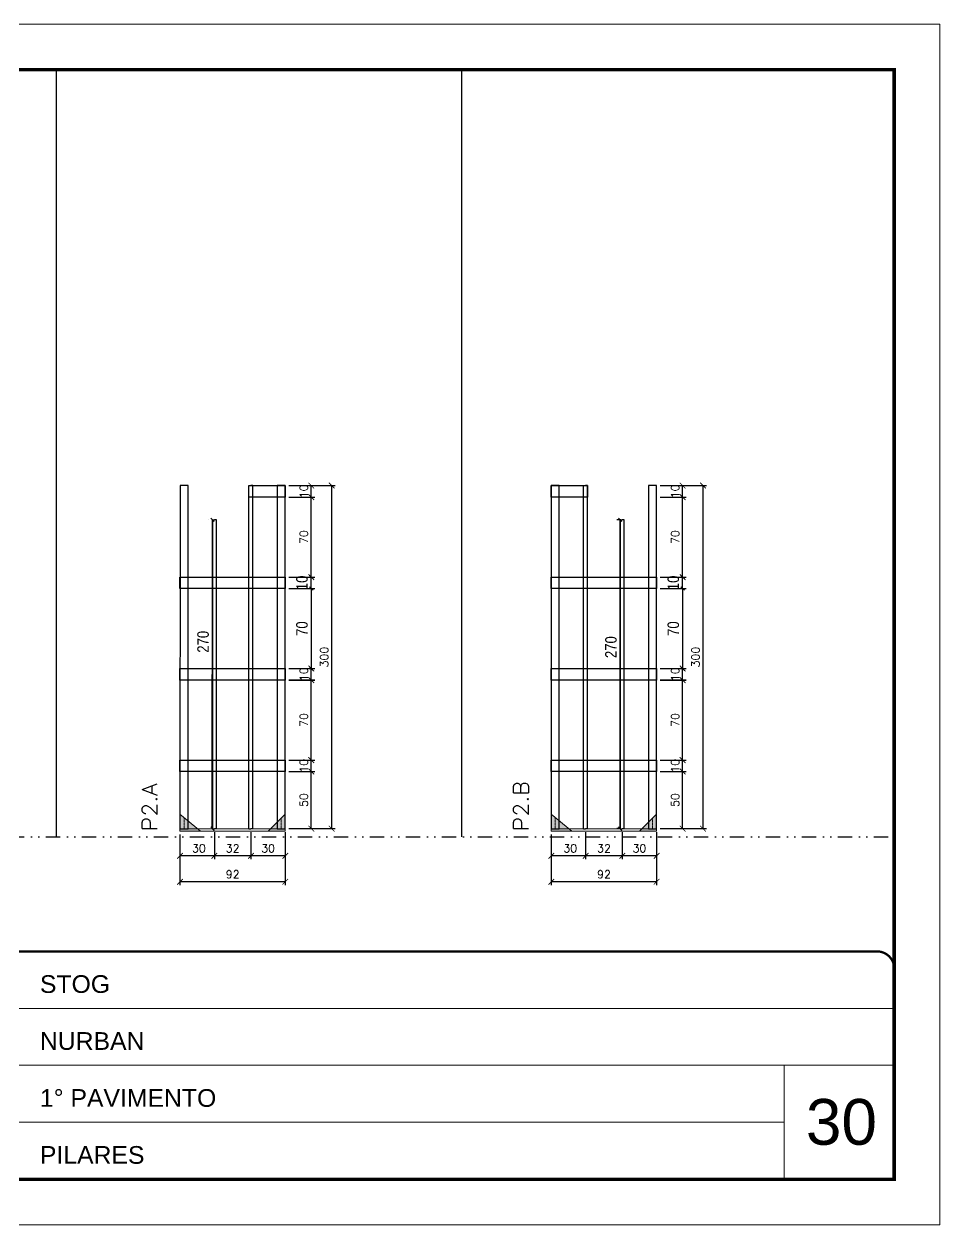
# Model space of a CAD drawing. Header units: millimetres. Extents: x 169816 to 178745, y 96537 to 113647.
# Drawn here: x 172099 to 172900, y 103429 to 104479 of the extents above; entities that cross this region are included whole.
import ezdxf

# ---------------------------------------------------------------- set-up
doc = ezdxf.new("R2010")
doc.units = ezdxf.units.MM
for name, pattern in [('CONTINUO', [0]), ('DASHED', [0.75, 0.5, -0.25]), ('DIVIDE2', [0.625, 0.25, -0.125, 0, -0.125, 0, -0.125]), ('HIDDEN', [0.375, 0.25, -0.125])]:
    doc.linetypes.add(name, pattern=pattern)
for name, color, linetype, lineweight in [('CARIMBO', 255, 'Continuous', 9), ('Folhas', 255, 'Continuous', 9), ('Madeira', 126, 'Continuous', 18), ('Sarr 2.2x7', 40, 'Continuous', 9), ('SARRAFO DE PRESSAO', 251, 'DASHED', 9), ('Texto Seção', 7, 'Continuous', 15)]:
    doc.layers.add(name, color=color, linetype=linetype, lineweight=lineweight)
for name, color, linetype in [('COTA', 241, 'Continuous'), ('Nível', 160, 'Continuous'), ('SARR_2.2x10', 60, 'Continuous'), ('SARR_3.5x7', 81, 'Continuous'), ('SARR_7x7', 40, 'Continuous'), ('Texto Nível', 251, 'Continuous')]:
    doc.layers.add(name, color=color, linetype=linetype)
doc.styles.add('ARIAL', font='arial.ttf')
doc.styles.add('COTA TECNICA', font='techl___.ttf', dxfattribs={"height": 10})
doc.styles.add('REGUA-120', font='ROMANS.shx', dxfattribs={"height": 15})
doc.styles.add('ROMANS', font='romans.shx')
doc.dimstyles.new('Cota Paínel', dxfattribs={"dimtxt": 7, "dimasz": 5, "dimexe": 3, "dimexo": 3, "dimgap": 3, "dimtad": 1, "dimdec": 1, "dimzin": 12, "dimdsep": 46, "dimtxsty": 'ROMANS', "dimblk": 'ARCHTICK', "dimcen": 0, "dimclrd": 4, "dimclre": 4, "dimclrt": 1, "dimadec": 1, "dimazin": 3, "dimtfac": 1, "dimtdec": 1, "dimtmove": 0, "dimatfit": 3, "dimldrblk": 'OBLIQUE', "dimfxl": 1, "dimtolj": 1, "dimtzin": 12, "dimarcsym": 0})
doc.dimstyles.new('PAINEL', dxfattribs={"dimtxt": 10, "dimasz": 3, "dimexe": 3, "dimexo": 3, "dimgap": 3, "dimtad": 1, "dimdec": 1, "dimzin": 12, "dimdsep": 46, "dimtxsty": 'COTA TECNICA', "dimblk1": 'OBLIQUE', "dimblk2": 'OBLIQUE', "dimsah": 1, "dimcen": 0.9, "dimclrd": 4, "dimclre": 4, "dimclrt": 240, "dimadec": 1, "dimazin": 3, "dimtfac": 1, "dimtdec": 1, "dimtmove": 0, "dimatfit": 3, "dimfxl": 1, "dimtolj": 1, "dimtzin": 12, "dimarcsym": 0})

# ---------------------------------------------------------------- blocks, each defined once
blk = doc.blocks.new('9999999999')
at = {"color": 30, "linetype": 'CONTINUO'}
for p, q in [((98564.6, 34379.6), (99584, 34379.6)), ((98564.6, 34329.8), (99488, 34329.8)), ((99584, 34329.8), (99488, 34329.8)), ((99488, 34329.8), (99488, 34230.2)), ((98564.6, 34280), (99488, 34280))]:
    blk.add_line(p, q, dxfattribs=at)
at = {"color": 30, "linetype": 'CONTINUO', "const_width": 2}
blk.add_lwpolyline([(99584, 34230.2), (99584, 34414.4, 0.414214), (99569, 34429.4), (98229, 34429.4, 0.414214), (98214, 34414.4), (98214, 34245.2, 0.414214), (98229, 34230.2), (99584, 34230.2)], format="xyb", dxfattribs=at)
at = {"layer": 'Folhas'}
blk.add_lwpolyline([(98139, 34190.2), (99624, 34190.2), (99624, 35240.2), (98139, 35240.2)], close=True, dxfattribs=at)
at = {"layer": 'Folhas', "color": 30, "const_width": 3}
blk.add_lwpolyline([(98214, 34230.2), (99584, 34230.2), (99584, 35200.2), (98214, 35200.2)], close=True, dxfattribs=at)
at = {"color": 7, "linetype": 'Continuous', "ltscale": 5, "style": 'ARIAL'}
for s, height, p in [('STOG', 15.48, (98837.7, 34393.1)), ('NURBAN', 15.48, (98837.7, 34343.3)), ('1° PAVIMENTO', 15.483, (98837.7, 34293.5)), ('PILARES', 15.48, (98837.7, 34243.7))]:
    blk.add_text(s, height=height, dxfattribs=at).set_placement(p)
blk = doc.blocks.new('_ArchTick')
at = {"color": 0, "linetype": 'ByBlock', "const_width": 0.15}
blk.add_lwpolyline([(-0.5, -0.5), (0.5, 0.5)], dxfattribs=at)
blk = doc.blocks.new('*D1153')
at = {"layer": 'COTA', "color": 4, "lineweight": -2, "transparency": 16777216}
for p, q in [((172235.6, 103756.8), (172235.6, 103725.6)), ((172327.6, 103756.8), (172327.6, 103725.6)), ((172327.6, 103728.6), (172235.6, 103728.6))]:
    blk.add_line(p, q, dxfattribs=at)
at = {"layer": 'Defpoints', "color": 0, "transparency": 16777216}
for p in [(172235.6, 103759.8), (172327.6, 103759.8), (172235.6, 103728.6)]:
    blk.add_point(p, dxfattribs=at)
at = {"layer": 'COTA', "color": 4, "lineweight": -2, "transparency": 16777216, "xscale": 5, "yscale": 5, "zscale": 5, "rotation": 180}
blk.add_blockref('_ArchTick', (172235.6, 103728.6), dxfattribs=at)
at = {"layer": 'COTA', "color": 4, "lineweight": -2, "transparency": 16777216, "xscale": 5, "yscale": 5, "zscale": 5}
blk.add_blockref('_ArchTick', (172327.6, 103728.6), dxfattribs=at)
at = {"layer": 'COTA', "color": 1, "transparency": 16777216, "insert": (172281.6, 103735.1), "char_height": 7, "attachment_point": 5, "style": 'ROMANS'}
blk.add_mtext('\\A1;92', dxfattribs=at)
blk = doc.blocks.new('_Oblique')
at = {"color": 0, "linetype": 'ByBlock', "lineweight": -2}
blk.add_line((-0.5, -0.5), (0.5, 0.5), dxfattribs=at)
blk = doc.blocks.new('*D1154')
at = {"layer": 'COTA', "color": 4, "lineweight": -2, "transparency": 16777216}
for p, q in [((172265.6, 103772), (172265.6, 103748.3)), ((172235.6, 103769.8), (172235.6, 103748.3)), ((172265.6, 103751.3), (172235.6, 103751.3))]:
    blk.add_line(p, q, dxfattribs=at)
at = {"layer": 'Defpoints', "color": 0, "transparency": 16777216}
for p in [(172235.6, 103772.8), (172265.6, 103775), (172235.6, 103751.3)]:
    blk.add_point(p, dxfattribs=at)
at = {"layer": 'COTA', "color": 4, "lineweight": -2, "transparency": 16777216, "xscale": 5, "yscale": 5, "zscale": 5, "rotation": 180}
blk.add_blockref('_ArchTick', (172235.6, 103751.3), dxfattribs=at)
at = {"layer": 'COTA', "color": 4, "lineweight": -2, "transparency": 16777216, "xscale": 5, "yscale": 5, "zscale": 5}
blk.add_blockref('_ArchTick', (172265.6, 103751.3), dxfattribs=at)
at = {"layer": 'COTA', "color": 1, "transparency": 16777216, "insert": (172252.1, 103757.8), "char_height": 7, "attachment_point": 5, "style": 'ROMANS'}
blk.add_mtext('\\A1;30', dxfattribs=at)
blk = doc.blocks.new('*D1155')
at = {"layer": 'COTA', "color": 4, "lineweight": -2, "transparency": 16777216}
for p, q in [((172297.6, 103772), (172297.6, 103748.3)), ((172327.6, 103772), (172327.6, 103748.3)), ((172327.6, 103751.3), (172297.6, 103751.3))]:
    blk.add_line(p, q, dxfattribs=at)
at = {"layer": 'Defpoints', "color": 0, "transparency": 16777216}
for p in [(172297.6, 103775), (172327.6, 103775), (172297.6, 103751.3)]:
    blk.add_point(p, dxfattribs=at)
at = {"layer": 'COTA', "color": 4, "lineweight": -2, "transparency": 16777216, "xscale": 5, "yscale": 5, "zscale": 5, "rotation": 180}
blk.add_blockref('_ArchTick', (172297.6, 103751.3), dxfattribs=at)
at = {"layer": 'COTA', "color": 4, "lineweight": -2, "transparency": 16777216, "xscale": 5, "yscale": 5, "zscale": 5}
blk.add_blockref('_ArchTick', (172327.6, 103751.3), dxfattribs=at)
at = {"layer": 'COTA', "color": 1, "transparency": 16777216, "insert": (172312.6, 103757.8), "char_height": 7, "attachment_point": 5, "style": 'ROMANS'}
blk.add_mtext('\\A1;30', dxfattribs=at)
blk = doc.blocks.new('*D1156')
at = {"layer": 'COTA', "color": 4, "lineweight": -2, "transparency": 16777216}
for p, q in [((172330.6, 103825), (172353.3, 103825)), ((172350.3, 103775), (172350.3, 103825)), ((172330.6, 103775), (172353.3, 103775))]:
    blk.add_line(p, q, dxfattribs=at)
at = {"layer": 'Defpoints', "color": 0, "transparency": 16777216}
for p in [(172327.6, 103825), (172350.3, 103825), (172327.6, 103775)]:
    blk.add_point(p, dxfattribs=at)
at = {"layer": 'COTA', "color": 4, "lineweight": -2, "transparency": 16777216, "xscale": 5, "yscale": 5, "zscale": 5}
for p, rotation in [((172350.3, 103825), 90), ((172350.3, 103775), 270)]:
    blk.add_blockref('_ArchTick', p, dxfattribs=dict(at, rotation=rotation))
at = {"layer": 'COTA', "color": 1, "transparency": 16777216, "insert": (172343.8, 103800), "char_height": 7, "attachment_point": 5, "rotation": 90, "style": 'ROMANS'}
blk.add_mtext('\\A1;50', dxfattribs=at)
blk = doc.blocks.new('*D1157')
at = {"layer": 'COTA', "color": 4, "lineweight": -2, "transparency": 16777216}
for p, q in [((172265.6, 103772), (172265.6, 103748.3)), ((172297.6, 103772), (172297.6, 103748.3)), ((172297.6, 103751.3), (172265.6, 103751.3))]:
    blk.add_line(p, q, dxfattribs=at)
at = {"layer": 'Defpoints', "color": 0, "transparency": 16777216}
for p in [(172265.6, 103775), (172297.6, 103775), (172265.6, 103751.3)]:
    blk.add_point(p, dxfattribs=at)
at = {"layer": 'COTA', "color": 4, "lineweight": -2, "transparency": 16777216, "xscale": 5, "yscale": 5, "zscale": 5, "rotation": 180}
blk.add_blockref('_ArchTick', (172265.6, 103751.3), dxfattribs=at)
at = {"layer": 'COTA', "color": 4, "lineweight": -2, "transparency": 16777216, "xscale": 5, "yscale": 5, "zscale": 5}
blk.add_blockref('_ArchTick', (172297.6, 103751.3), dxfattribs=at)
at = {"layer": 'COTA', "color": 1, "transparency": 16777216, "insert": (172281.6, 103757.8), "char_height": 7, "attachment_point": 5, "style": 'ROMANS'}
blk.add_mtext('\\A1;32', dxfattribs=at)
blk = doc.blocks.new('*D1158')
at = {"layer": 'COTA', "color": 4, "lineweight": -2, "transparency": 16777216}
for p, q in [((172330.6, 103835), (172353.3, 103835)), ((172350.3, 103825), (172350.3, 103835)), ((172330.6, 103825), (172353.3, 103825))]:
    blk.add_line(p, q, dxfattribs=at)
at = {"layer": 'Defpoints', "color": 0, "transparency": 16777216}
for p in [(172327.6, 103835), (172350.3, 103835), (172327.6, 103825)]:
    blk.add_point(p, dxfattribs=at)
at = {"layer": 'COTA', "color": 4, "lineweight": -2, "transparency": 16777216, "xscale": 5, "yscale": 5, "zscale": 5}
for p, rotation in [((172350.3, 103835), 90), ((172350.3, 103825), 270)]:
    blk.add_blockref('_ArchTick', p, dxfattribs=dict(at, rotation=rotation))
at = {"layer": 'COTA', "color": 1, "transparency": 16777216, "insert": (172343.8, 103830), "char_height": 7, "attachment_point": 5, "rotation": 90, "style": 'ROMANS'}
blk.add_mtext('\\A1;10', dxfattribs=at)
blk = doc.blocks.new('*D1159')
at = {"layer": 'COTA', "color": 4, "lineweight": -2, "transparency": 16777216}
for p, q in [((172330.6, 103904.9), (172353.3, 103904.9)), ((172350.3, 103835), (172350.3, 103904.9)), ((172330.6, 103835), (172353.3, 103835))]:
    blk.add_line(p, q, dxfattribs=at)
at = {"layer": 'Defpoints', "color": 0, "transparency": 16777216}
for p in [(172327.6, 103904.9), (172350.3, 103904.9), (172327.6, 103835)]:
    blk.add_point(p, dxfattribs=at)
at = {"layer": 'COTA', "color": 4, "lineweight": -2, "transparency": 16777216, "xscale": 5, "yscale": 5, "zscale": 5}
for p, rotation in [((172350.3, 103904.9), 90), ((172350.3, 103835), 270)]:
    blk.add_blockref('_ArchTick', p, dxfattribs=dict(at, rotation=rotation))
at = {"layer": 'COTA', "color": 1, "transparency": 16777216, "insert": (172343.8, 103870), "char_height": 7, "attachment_point": 5, "rotation": 90, "style": 'ROMANS'}
blk.add_mtext('\\A1;70', dxfattribs=at)
blk = doc.blocks.new('*D1160')
at = {"layer": 'COTA', "color": 4, "lineweight": -2, "transparency": 16777216}
for p, q in [((172330.6, 103915), (172353.3, 103915)), ((172350.3, 103905), (172350.3, 103915)), ((172330.6, 103905), (172353.3, 103905))]:
    blk.add_line(p, q, dxfattribs=at)
at = {"layer": 'Defpoints', "color": 0, "transparency": 16777216}
for p in [(172327.6, 103915), (172350.3, 103915), (172327.6, 103905)]:
    blk.add_point(p, dxfattribs=at)
at = {"layer": 'COTA', "color": 4, "lineweight": -2, "transparency": 16777216, "xscale": 5, "yscale": 5, "zscale": 5}
for p, rotation in [((172350.3, 103915), 90), ((172350.3, 103905), 270)]:
    blk.add_blockref('_ArchTick', p, dxfattribs=dict(at, rotation=rotation))
at = {"layer": 'COTA', "color": 1, "transparency": 16777216, "insert": (172343.8, 103910), "char_height": 7, "attachment_point": 5, "rotation": 90, "style": 'ROMANS'}
blk.add_mtext('\\A1;10', dxfattribs=at)
blk = doc.blocks.new('*D1161')
at = {"layer": 'COTA', "color": 4, "lineweight": -2, "transparency": 16777216}
for p, q in [((172330.6, 104075), (172371.1, 104075)), ((172368.1, 104075), (172368.1, 103775)), ((172330.6, 103775), (172371.1, 103775))]:
    blk.add_line(p, q, dxfattribs=at)
at = {"layer": 'Defpoints', "color": 0, "transparency": 16777216}
for p in [(172327.6, 104075), (172327.6, 103775), (172368.1, 103775)]:
    blk.add_point(p, dxfattribs=at)
at = {"layer": 'COTA', "color": 4, "lineweight": -2, "transparency": 16777216, "xscale": 5, "yscale": 5, "zscale": 5}
for p, rotation in [((172368.1, 104075), 90), ((172368.1, 103775), 270)]:
    blk.add_blockref('_ArchTick', p, dxfattribs=dict(at, rotation=rotation))
at = {"layer": 'COTA', "color": 1, "transparency": 16777216, "insert": (172361.6, 103925), "char_height": 7, "attachment_point": 5, "rotation": 90, "style": 'ROMANS'}
blk.add_mtext('\\A1;300', dxfattribs=at)
blk = doc.blocks.new('*D1164')
at = {"layer": 'COTA', "color": 4, "lineweight": -2, "transparency": 16777216}
for p, q in [((172330.6, 104064.9), (172353.3, 104064.9)), ((172350.3, 103994.9), (172350.3, 104064.9)), ((172330.6, 103994.9), (172353.3, 103994.9))]:
    blk.add_line(p, q, dxfattribs=at)
at = {"layer": 'Defpoints', "color": 0, "transparency": 16777216}
for p in [(172327.6, 104064.9), (172350.3, 104064.9), (172327.6, 103994.9)]:
    blk.add_point(p, dxfattribs=at)
at = {"layer": 'COTA', "color": 4, "lineweight": -2, "transparency": 16777216, "xscale": 5, "yscale": 5, "zscale": 5}
for p, rotation in [((172350.3, 104064.9), 90), ((172350.3, 103994.9), 270)]:
    blk.add_blockref('_ArchTick', p, dxfattribs=dict(at, rotation=rotation))
at = {"layer": 'COTA', "color": 1, "transparency": 16777216, "insert": (172343.8, 104029.9), "char_height": 7, "attachment_point": 5, "rotation": 90, "style": 'ROMANS'}
blk.add_mtext('\\A1;70', dxfattribs=at)
blk = doc.blocks.new('*D1165')
at = {"layer": 'COTA', "color": 4, "lineweight": -2, "transparency": 16777216}
for p, q in [((172330.6, 104074.9), (172353.3, 104074.9)), ((172350.3, 104064.9), (172350.3, 104074.9)), ((172330.6, 104064.9), (172353.3, 104064.9))]:
    blk.add_line(p, q, dxfattribs=at)
at = {"layer": 'Defpoints', "color": 0, "transparency": 16777216}
for p in [(172327.6, 104074.9), (172350.3, 104074.9), (172327.6, 104064.9)]:
    blk.add_point(p, dxfattribs=at)
at = {"layer": 'COTA', "color": 4, "lineweight": -2, "transparency": 16777216, "xscale": 5, "yscale": 5, "zscale": 5}
for p, rotation in [((172350.3, 104074.9), 90), ((172350.3, 104064.9), 270)]:
    blk.add_blockref('_ArchTick', p, dxfattribs=dict(at, rotation=rotation))
at = {"layer": 'COTA', "color": 1, "transparency": 16777216, "insert": (172343.8, 104069.9), "char_height": 7, "attachment_point": 5, "rotation": 90, "style": 'ROMANS'}
blk.add_mtext('\\A1;10', dxfattribs=at)
blk = doc.blocks.new('*D1162')
at = {"layer": 'COTA', "color": 4, "lineweight": -2, "transparency": 16777216}
for p, q in [((172330.6, 103994.9), (172353.3, 103994.9)), ((172350.3, 103984.9), (172350.3, 103994.9)), ((172330.6, 103984.9), (172353.3, 103984.9))]:
    blk.add_line(p, q, dxfattribs=at)
at = {"layer": 'Defpoints', "color": 0, "transparency": 16777216}
for p in [(172327.6, 103994.9), (172350.3, 103994.9), (172327.6, 103984.9)]:
    blk.add_point(p, dxfattribs=at)
at = {"layer": 'COTA', "color": 4, "lineweight": -2, "transparency": 16777216, "xscale": 3, "yscale": 3, "zscale": 3}
for p, rotation in [((172350.3, 103994.9), 90), ((172350.3, 103984.9), 270)]:
    blk.add_blockref('_Oblique', p, dxfattribs=dict(at, rotation=rotation))
at = {"layer": 'COTA', "color": 240, "transparency": 16777216, "insert": (172342.2, 103989.9), "char_height": 10, "attachment_point": 5, "rotation": 90, "style": 'COTA TECNICA'}
blk.add_mtext('\\A1;10', dxfattribs=at)
blk = doc.blocks.new('*D1163')
at = {"layer": 'COTA', "color": 4, "lineweight": -2, "transparency": 16777216}
for p, q in [((172330.6, 103984.9), (172353.3, 103984.9)), ((172350.3, 103984.9), (172350.3, 103914.9)), ((172330.6, 103914.9), (172353.3, 103914.9))]:
    blk.add_line(p, q, dxfattribs=at)
at = {"layer": 'Defpoints', "color": 0, "transparency": 16777216}
for p in [(172327.6, 103984.9), (172327.6, 103914.9), (172350.3, 103914.9)]:
    blk.add_point(p, dxfattribs=at)
at = {"layer": 'COTA', "color": 4, "lineweight": -2, "transparency": 16777216, "xscale": 3, "yscale": 3, "zscale": 3}
for p, rotation in [((172350.3, 103984.9), 90), ((172350.3, 103914.9), 270)]:
    blk.add_blockref('_Oblique', p, dxfattribs=dict(at, rotation=rotation))
at = {"layer": 'COTA', "color": 240, "transparency": 16777216, "insert": (172342.2, 103949.9), "char_height": 10, "attachment_point": 5, "rotation": 90, "style": 'COTA TECNICA'}
blk.add_mtext('\\A1;70', dxfattribs=at)
blk = doc.blocks.new('*D1166')
at = {"layer": 'COTA', "color": 4, "lineweight": -2, "transparency": 16777216}
for p, q in [((172260.9, 104045), (172260.9, 104045)), ((172263.9, 104045), (172263.9, 103775)), ((172266.9, 103775), (172266.9, 103775))]:
    blk.add_line(p, q, dxfattribs=at)
at = {"layer": 'Defpoints', "color": 0, "transparency": 16777216}
for p in [(172263.9, 104045), (172263.9, 103775), (172263.9, 103775)]:
    blk.add_point(p, dxfattribs=at)
at = {"layer": 'COTA', "color": 4, "lineweight": -2, "transparency": 16777216, "xscale": 3, "yscale": 3, "zscale": 3}
for p, rotation in [((172263.9, 104045), 90), ((172263.9, 103775), 270)]:
    blk.add_blockref('_Oblique', p, dxfattribs=dict(at, rotation=rotation))
at = {"layer": 'COTA', "color": 240, "transparency": 16777216, "insert": (172255.8, 103938.4), "char_height": 10, "attachment_point": 5, "rotation": 90, "style": 'COTA TECNICA'}
blk.add_mtext('\\A1;270', dxfattribs=at)
blk = doc.blocks.new('*D1167')
at = {"layer": 'COTA', "color": 4, "lineweight": -2, "transparency": 16777216}
for p, q in [((172560, 103756.8), (172560, 103725.6)), ((172652, 103756.8), (172652, 103725.6)), ((172652, 103728.6), (172560, 103728.6))]:
    blk.add_line(p, q, dxfattribs=at)
at = {"layer": 'Defpoints', "color": 0, "transparency": 16777216}
for p in [(172560, 103759.8), (172652, 103759.8), (172560, 103728.6)]:
    blk.add_point(p, dxfattribs=at)
at = {"layer": 'COTA', "color": 4, "lineweight": -2, "transparency": 16777216, "xscale": 5, "yscale": 5, "zscale": 5, "rotation": 180}
blk.add_blockref('_ArchTick', (172560, 103728.6), dxfattribs=at)
at = {"layer": 'COTA', "color": 4, "lineweight": -2, "transparency": 16777216, "xscale": 5, "yscale": 5, "zscale": 5}
blk.add_blockref('_ArchTick', (172652, 103728.6), dxfattribs=at)
at = {"layer": 'COTA', "color": 1, "transparency": 16777216, "insert": (172606, 103735.1), "char_height": 7, "attachment_point": 5, "style": 'ROMANS'}
blk.add_mtext('\\A1;92', dxfattribs=at)
blk = doc.blocks.new('*D1168')
at = {"layer": 'COTA', "color": 4, "lineweight": -2, "transparency": 16777216}
for p, q in [((172590, 103772), (172590, 103748.3)), ((172560, 103769.8), (172560, 103748.3)), ((172590, 103751.3), (172560, 103751.3))]:
    blk.add_line(p, q, dxfattribs=at)
at = {"layer": 'Defpoints', "color": 0, "transparency": 16777216}
for p in [(172560, 103772.8), (172590, 103775), (172560, 103751.3)]:
    blk.add_point(p, dxfattribs=at)
at = {"layer": 'COTA', "color": 4, "lineweight": -2, "transparency": 16777216, "xscale": 5, "yscale": 5, "zscale": 5, "rotation": 180}
blk.add_blockref('_ArchTick', (172560, 103751.3), dxfattribs=at)
at = {"layer": 'COTA', "color": 4, "lineweight": -2, "transparency": 16777216, "xscale": 5, "yscale": 5, "zscale": 5}
blk.add_blockref('_ArchTick', (172590, 103751.3), dxfattribs=at)
at = {"layer": 'COTA', "color": 1, "transparency": 16777216, "insert": (172576.5, 103757.8), "char_height": 7, "attachment_point": 5, "style": 'ROMANS'}
blk.add_mtext('\\A1;30', dxfattribs=at)
blk = doc.blocks.new('*D1169')
at = {"layer": 'COTA', "color": 4, "lineweight": -2, "transparency": 16777216}
for p, q in [((172622, 103772), (172622, 103748.3)), ((172652, 103772), (172652, 103748.3)), ((172652, 103751.3), (172622, 103751.3))]:
    blk.add_line(p, q, dxfattribs=at)
at = {"layer": 'Defpoints', "color": 0, "transparency": 16777216}
for p in [(172622, 103775), (172652, 103775), (172622, 103751.3)]:
    blk.add_point(p, dxfattribs=at)
at = {"layer": 'COTA', "color": 4, "lineweight": -2, "transparency": 16777216, "xscale": 5, "yscale": 5, "zscale": 5, "rotation": 180}
blk.add_blockref('_ArchTick', (172622, 103751.3), dxfattribs=at)
at = {"layer": 'COTA', "color": 4, "lineweight": -2, "transparency": 16777216, "xscale": 5, "yscale": 5, "zscale": 5}
blk.add_blockref('_ArchTick', (172652, 103751.3), dxfattribs=at)
at = {"layer": 'COTA', "color": 1, "transparency": 16777216, "insert": (172637, 103757.8), "char_height": 7, "attachment_point": 5, "style": 'ROMANS'}
blk.add_mtext('\\A1;30', dxfattribs=at)
blk = doc.blocks.new('*D1170')
at = {"layer": 'COTA', "color": 4, "lineweight": -2, "transparency": 16777216}
for p, q in [((172655, 103825), (172677.7, 103825)), ((172674.7, 103775), (172674.7, 103825)), ((172655, 103775), (172677.7, 103775))]:
    blk.add_line(p, q, dxfattribs=at)
at = {"layer": 'Defpoints', "color": 0, "transparency": 16777216}
for p in [(172652, 103825), (172674.7, 103825), (172652, 103775)]:
    blk.add_point(p, dxfattribs=at)
at = {"layer": 'COTA', "color": 4, "lineweight": -2, "transparency": 16777216, "xscale": 5, "yscale": 5, "zscale": 5}
for p, rotation in [((172674.7, 103825), 90), ((172674.7, 103775), 270)]:
    blk.add_blockref('_ArchTick', p, dxfattribs=dict(at, rotation=rotation))
at = {"layer": 'COTA', "color": 1, "transparency": 16777216, "insert": (172668.2, 103800), "char_height": 7, "attachment_point": 5, "rotation": 90, "style": 'ROMANS'}
blk.add_mtext('\\A1;50', dxfattribs=at)
blk = doc.blocks.new('*D1171')
at = {"layer": 'COTA', "color": 4, "lineweight": -2, "transparency": 16777216}
for p, q in [((172590, 103772), (172590, 103748.3)), ((172622, 103772), (172622, 103748.3)), ((172622, 103751.3), (172590, 103751.3))]:
    blk.add_line(p, q, dxfattribs=at)
at = {"layer": 'Defpoints', "color": 0, "transparency": 16777216}
for p in [(172590, 103775), (172622, 103775), (172590, 103751.3)]:
    blk.add_point(p, dxfattribs=at)
at = {"layer": 'COTA', "color": 4, "lineweight": -2, "transparency": 16777216, "xscale": 5, "yscale": 5, "zscale": 5, "rotation": 180}
blk.add_blockref('_ArchTick', (172590, 103751.3), dxfattribs=at)
at = {"layer": 'COTA', "color": 4, "lineweight": -2, "transparency": 16777216, "xscale": 5, "yscale": 5, "zscale": 5}
blk.add_blockref('_ArchTick', (172622, 103751.3), dxfattribs=at)
at = {"layer": 'COTA', "color": 1, "transparency": 16777216, "insert": (172606, 103757.8), "char_height": 7, "attachment_point": 5, "style": 'ROMANS'}
blk.add_mtext('\\A1;32', dxfattribs=at)
blk = doc.blocks.new('*D1172')
at = {"layer": 'COTA', "color": 4, "lineweight": -2, "transparency": 16777216}
for p, q in [((172655, 103835), (172677.7, 103835)), ((172674.7, 103825), (172674.7, 103835)), ((172655, 103825), (172677.7, 103825))]:
    blk.add_line(p, q, dxfattribs=at)
at = {"layer": 'Defpoints', "color": 0, "transparency": 16777216}
for p in [(172652, 103835), (172674.7, 103835), (172652, 103825)]:
    blk.add_point(p, dxfattribs=at)
at = {"layer": 'COTA', "color": 4, "lineweight": -2, "transparency": 16777216, "xscale": 5, "yscale": 5, "zscale": 5}
for p, rotation in [((172674.7, 103835), 90), ((172674.7, 103825), 270)]:
    blk.add_blockref('_ArchTick', p, dxfattribs=dict(at, rotation=rotation))
at = {"layer": 'COTA', "color": 1, "transparency": 16777216, "insert": (172668.2, 103830), "char_height": 7, "attachment_point": 5, "rotation": 90, "style": 'ROMANS'}
blk.add_mtext('\\A1;10', dxfattribs=at)
blk = doc.blocks.new('*D1173')
at = {"layer": 'COTA', "color": 4, "lineweight": -2, "transparency": 16777216}
for p, q in [((172655, 103904.9), (172677.7, 103904.9)), ((172674.7, 103835), (172674.7, 103904.9)), ((172655, 103835), (172677.7, 103835))]:
    blk.add_line(p, q, dxfattribs=at)
at = {"layer": 'Defpoints', "color": 0, "transparency": 16777216}
for p in [(172652, 103904.9), (172674.7, 103904.9), (172652, 103835)]:
    blk.add_point(p, dxfattribs=at)
at = {"layer": 'COTA', "color": 4, "lineweight": -2, "transparency": 16777216, "xscale": 5, "yscale": 5, "zscale": 5}
for p, rotation in [((172674.7, 103904.9), 90), ((172674.7, 103835), 270)]:
    blk.add_blockref('_ArchTick', p, dxfattribs=dict(at, rotation=rotation))
at = {"layer": 'COTA', "color": 1, "transparency": 16777216, "insert": (172668.2, 103870), "char_height": 7, "attachment_point": 5, "rotation": 90, "style": 'ROMANS'}
blk.add_mtext('\\A1;70', dxfattribs=at)
blk = doc.blocks.new('*D1174')
at = {"layer": 'COTA', "color": 4, "lineweight": -2, "transparency": 16777216}
for p, q in [((172655, 103915), (172677.7, 103915)), ((172674.7, 103905), (172674.7, 103915)), ((172655, 103905), (172677.7, 103905))]:
    blk.add_line(p, q, dxfattribs=at)
at = {"layer": 'Defpoints', "color": 0, "transparency": 16777216}
for p in [(172652, 103915), (172674.7, 103915), (172652, 103905)]:
    blk.add_point(p, dxfattribs=at)
at = {"layer": 'COTA', "color": 4, "lineweight": -2, "transparency": 16777216, "xscale": 5, "yscale": 5, "zscale": 5}
for p, rotation in [((172674.7, 103915), 90), ((172674.7, 103905), 270)]:
    blk.add_blockref('_ArchTick', p, dxfattribs=dict(at, rotation=rotation))
at = {"layer": 'COTA', "color": 1, "transparency": 16777216, "insert": (172668.2, 103910), "char_height": 7, "attachment_point": 5, "rotation": 90, "style": 'ROMANS'}
blk.add_mtext('\\A1;10', dxfattribs=at)
blk = doc.blocks.new('*D1175')
at = {"layer": 'COTA', "color": 4, "lineweight": -2, "transparency": 16777216}
for p, q in [((172655, 104075), (172695.5, 104075)), ((172692.5, 104075), (172692.5, 103775)), ((172655, 103775), (172695.5, 103775))]:
    blk.add_line(p, q, dxfattribs=at)
at = {"layer": 'Defpoints', "color": 0, "transparency": 16777216}
for p in [(172652, 104075), (172652, 103775), (172692.5, 103775)]:
    blk.add_point(p, dxfattribs=at)
at = {"layer": 'COTA', "color": 4, "lineweight": -2, "transparency": 16777216, "xscale": 5, "yscale": 5, "zscale": 5}
for p, rotation in [((172692.5, 104075), 90), ((172692.5, 103775), 270)]:
    blk.add_blockref('_ArchTick', p, dxfattribs=dict(at, rotation=rotation))
at = {"layer": 'COTA', "color": 1, "transparency": 16777216, "insert": (172686, 103925), "char_height": 7, "attachment_point": 5, "rotation": 90, "style": 'ROMANS'}
blk.add_mtext('\\A1;300', dxfattribs=at)
blk = doc.blocks.new('*D1178')
at = {"layer": 'COTA', "color": 4, "lineweight": -2, "transparency": 16777216}
for p, q in [((172655, 104064.9), (172677.7, 104064.9)), ((172674.7, 103994.9), (172674.7, 104064.9)), ((172655, 103994.9), (172677.7, 103994.9))]:
    blk.add_line(p, q, dxfattribs=at)
at = {"layer": 'Defpoints', "color": 0, "transparency": 16777216}
for p in [(172652, 104064.9), (172674.7, 104064.9), (172652, 103994.9)]:
    blk.add_point(p, dxfattribs=at)
at = {"layer": 'COTA', "color": 4, "lineweight": -2, "transparency": 16777216, "xscale": 5, "yscale": 5, "zscale": 5}
for p, rotation in [((172674.7, 104064.9), 90), ((172674.7, 103994.9), 270)]:
    blk.add_blockref('_ArchTick', p, dxfattribs=dict(at, rotation=rotation))
at = {"layer": 'COTA', "color": 1, "transparency": 16777216, "insert": (172668.2, 104029.9), "char_height": 7, "attachment_point": 5, "rotation": 90, "style": 'ROMANS'}
blk.add_mtext('\\A1;70', dxfattribs=at)
blk = doc.blocks.new('*D1179')
at = {"layer": 'COTA', "color": 4, "lineweight": -2, "transparency": 16777216}
for p, q in [((172655, 104074.9), (172677.7, 104074.9)), ((172674.7, 104064.9), (172674.7, 104074.9)), ((172655, 104064.9), (172677.7, 104064.9))]:
    blk.add_line(p, q, dxfattribs=at)
at = {"layer": 'Defpoints', "color": 0, "transparency": 16777216}
for p in [(172652, 104074.9), (172674.7, 104074.9), (172652, 104064.9)]:
    blk.add_point(p, dxfattribs=at)
at = {"layer": 'COTA', "color": 4, "lineweight": -2, "transparency": 16777216, "xscale": 5, "yscale": 5, "zscale": 5}
for p, rotation in [((172674.7, 104074.9), 90), ((172674.7, 104064.9), 270)]:
    blk.add_blockref('_ArchTick', p, dxfattribs=dict(at, rotation=rotation))
at = {"layer": 'COTA', "color": 1, "transparency": 16777216, "insert": (172668.2, 104069.9), "char_height": 7, "attachment_point": 5, "rotation": 90, "style": 'ROMANS'}
blk.add_mtext('\\A1;10', dxfattribs=at)
blk = doc.blocks.new('*D1176')
at = {"layer": 'COTA', "color": 4, "lineweight": -2, "transparency": 16777216}
for p, q in [((172655, 103994.9), (172677.7, 103994.9)), ((172674.7, 103984.9), (172674.7, 103994.9)), ((172655, 103984.9), (172677.7, 103984.9))]:
    blk.add_line(p, q, dxfattribs=at)
at = {"layer": 'Defpoints', "color": 0, "transparency": 16777216}
for p in [(172652, 103994.9), (172674.7, 103994.9), (172652, 103984.9)]:
    blk.add_point(p, dxfattribs=at)
at = {"layer": 'COTA', "color": 4, "lineweight": -2, "transparency": 16777216, "xscale": 3, "yscale": 3, "zscale": 3}
for p, rotation in [((172674.7, 103994.9), 90), ((172674.7, 103984.9), 270)]:
    blk.add_blockref('_Oblique', p, dxfattribs=dict(at, rotation=rotation))
at = {"layer": 'COTA', "color": 240, "transparency": 16777216, "insert": (172666.6, 103989.9), "char_height": 10, "attachment_point": 5, "rotation": 90, "style": 'COTA TECNICA'}
blk.add_mtext('\\A1;10', dxfattribs=at)
blk = doc.blocks.new('*D1177')
at = {"layer": 'COTA', "color": 4, "lineweight": -2, "transparency": 16777216}
for p, q in [((172655, 103984.9), (172677.7, 103984.9)), ((172674.7, 103984.9), (172674.7, 103914.9)), ((172655, 103914.9), (172677.7, 103914.9))]:
    blk.add_line(p, q, dxfattribs=at)
at = {"layer": 'Defpoints', "color": 0, "transparency": 16777216}
for p in [(172652, 103984.9), (172652, 103914.9), (172674.7, 103914.9)]:
    blk.add_point(p, dxfattribs=at)
at = {"layer": 'COTA', "color": 4, "lineweight": -2, "transparency": 16777216, "xscale": 3, "yscale": 3, "zscale": 3}
for p, rotation in [((172674.7, 103984.9), 90), ((172674.7, 103914.9), 270)]:
    blk.add_blockref('_Oblique', p, dxfattribs=dict(at, rotation=rotation))
at = {"layer": 'COTA', "color": 240, "transparency": 16777216, "insert": (172666.6, 103949.9), "char_height": 10, "attachment_point": 5, "rotation": 90, "style": 'COTA TECNICA'}
blk.add_mtext('\\A1;70', dxfattribs=at)
blk = doc.blocks.new('*D1180')
at = {"layer": 'COTA', "color": 4, "lineweight": -2, "transparency": 16777216}
for p, q in [((172620.7, 104045), (172617.2, 104045)), ((172620.2, 104045), (172620.2, 103775)), ((172620.7, 103775), (172617.2, 103775))]:
    blk.add_line(p, q, dxfattribs=at)
at = {"layer": 'Defpoints', "color": 0, "transparency": 16777216}
for p in [(172623.7, 104045), (172620.2, 103775), (172623.7, 103775)]:
    blk.add_point(p, dxfattribs=at)
at = {"layer": 'COTA', "color": 4, "lineweight": -2, "transparency": 16777216, "xscale": 3, "yscale": 3, "zscale": 3}
for p, rotation in [((172620.2, 104045), 90), ((172620.2, 103775), 270)]:
    blk.add_blockref('_Oblique', p, dxfattribs=dict(at, rotation=rotation))
at = {"layer": 'COTA', "color": 240, "transparency": 16777216, "insert": (172612.1, 103933.7), "char_height": 10, "attachment_point": 5, "rotation": 90, "style": 'COTA TECNICA'}
blk.add_mtext('\\A1;270', dxfattribs=at)

msp = doc.modelspace()

# ---------------------------------------------------------------- hatches: boundary and pattern name
at = {"layer": 'Madeira'}
h = msp.add_hatch(color=252, dxfattribs=at)
h.dxf.hatch_style = 2
h.paths.add_polyline_path([(172235.6, 103787.78), (172235.6, 103772.78), (172253.6, 103772.78)])
h = msp.add_hatch(color=252, dxfattribs=at)
h.dxf.hatch_style = 2
h.paths.add_polyline_path([(172327.6, 103787.78), (172327.6, 103772.78), (172312.6, 103772.78)])
h = msp.add_hatch(color=252, dxfattribs=at)
h.dxf.hatch_style = 2
h.paths.add_polyline_path([(172559.98, 103787.78), (172559.98, 103772.78), (172577.98, 103772.78)])
h = msp.add_hatch(color=252, dxfattribs=at)
h.dxf.hatch_style = 2
h.paths.add_polyline_path([(172651.98, 103787.78), (172651.98, 103772.78), (172636.98, 103772.78)])

# ---------------------------------------------------------------- linework, layer by layer
at = {"layer": 'Madeira', "color": 1, "linetype": 'HIDDEN'}
for p, q in [((172239.1, 103784.28), (172239.1, 103774.98)), ((172239.1, 103784.28), (172239.1, 103774.98)), ((172324.1, 103784.28), (172324.1, 103774.98)), ((172324.1, 103784.28), (172324.1, 103774.98)), ((172563.48, 103784.28), (172563.48, 103774.98)), ((172563.48, 103784.28), (172563.48, 103774.98)), ((172648.48, 103784.28), (172648.48, 103774.98)), ((172648.48, 103784.28), (172648.48, 103774.98)), ((172245.44, 103774.98), (172235.6, 103774.98)), ((172245.44, 103774.98), (172235.6, 103774.98)), ((172251.4, 103774.98), (172235.6, 103774.98)), ((172242.6, 103780.78), (172242.6, 103774.98)), ((172314.8, 103774.98), (172327.6, 103774.98)), ((172317.77, 103774.98), (172327.6, 103774.98)), ((172317.77, 103774.98), (172327.6, 103774.98)), ((172569.81, 103774.98), (172559.98, 103774.98)), ((172569.81, 103774.98), (172559.98, 103774.98)), ((172575.78, 103774.98), (172559.98, 103774.98)), ((172566.98, 103780.78), (172566.98, 103774.98)), ((172639.18, 103774.98), (172651.98, 103774.98)), ((172642.15, 103774.98), (172651.98, 103774.98)), ((172642.15, 103774.98), (172651.98, 103774.98))]:
    msp.add_line(p, q, dxfattribs=at)
at = {"layer": 'Madeira'}
for p, q in [((172235.6, 103774.98), (172235.6, 103772.78)), ((172235.6, 103774.98), (172235.6, 103772.78)), ((172235.6, 103774.98), (172235.6, 103772.78)), ((172559.98, 103774.98), (172559.98, 103772.78)), ((172559.98, 103774.98), (172559.98, 103772.78)), ((172559.98, 103774.98), (172559.98, 103772.78))]:
    msp.add_line(p, q, dxfattribs=at)
at = {"layer": 'Madeira', "color": 0}
for points in [[(172235.6, 103787.78), (172235.6, 103772.78), (172253.6, 103772.78), (172235.6, 103787.78)], [(172327.6, 103787.78), (172327.6, 103772.78), (172312.6, 103772.78), (172327.6, 103787.78)], [(172559.98, 103787.78), (172559.98, 103772.78), (172577.98, 103772.78), (172559.98, 103787.78)], [(172651.98, 103787.78), (172651.98, 103772.78), (172636.98, 103772.78), (172651.98, 103787.78)]]:
    msp.add_lwpolyline(points, dxfattribs=at)
at = {"layer": 'Nível', "color": 4, "linetype": 'DIVIDE2', "ltscale": 50}
msp.add_line((171489.52, 103767.79), (172859.52, 103767.79), dxfattribs=at)
at = {"layer": 'Sarr 2.2x7'}
for points in [[(172327.6, 103774.98), (172235.6, 103774.98), (172235.6, 103772.78), (172327.6, 103772.78)], [(172327.6, 103774.98), (172235.6, 103774.98), (172235.6, 103772.78), (172327.6, 103772.78)], [(172651.98, 103774.98), (172559.98, 103774.98), (172559.98, 103772.78), (172651.98, 103772.78)], [(172651.98, 103774.98), (172559.98, 103774.98), (172559.98, 103772.78), (172651.98, 103772.78)]]:
    msp.add_lwpolyline(points, close=True, dxfattribs=at)
at = {"layer": 'SARR_2.2x10'}
for points in [[(172295.86, 104074.95), (172327.61, 104074.95), (172327.61, 104064.95), (172295.86, 104064.95)], [(172559.98, 104074.95), (172591.73, 104074.95), (172591.73, 104064.95), (172559.98, 104064.95)], [(172235.6, 103994.95), (172327.61, 103994.95), (172327.61, 103984.95), (172235.6, 103984.95)], [(172235.6, 103994.95), (172327.61, 103994.95), (172327.61, 103984.95), (172235.6, 103984.95)], [(172559.98, 103994.95), (172651.98, 103994.95), (172651.98, 103984.95), (172559.98, 103984.95)], [(172559.98, 103994.95), (172651.98, 103994.95), (172651.98, 103984.95), (172559.98, 103984.95)], [(172235.6, 103914.95), (172327.61, 103914.95), (172327.61, 103904.95), (172235.6, 103904.95)], [(172235.6, 103914.95), (172327.61, 103914.95), (172327.61, 103904.95), (172235.6, 103904.95)], [(172559.98, 103914.95), (172651.98, 103914.95), (172651.98, 103904.95), (172559.98, 103904.95)], [(172559.98, 103914.95), (172651.98, 103914.95), (172651.98, 103904.95), (172559.98, 103904.95)], [(172235.6, 103834.95), (172327.61, 103834.95), (172327.61, 103824.95), (172235.6, 103824.95)], [(172235.6, 103834.95), (172327.61, 103834.95), (172327.61, 103824.95), (172235.6, 103824.95)], [(172559.98, 103834.95), (172651.98, 103834.95), (172651.98, 103824.95), (172559.98, 103824.95)], [(172559.98, 103834.95), (172651.98, 103834.95), (172651.98, 103824.95), (172559.98, 103824.95)]]:
    msp.add_lwpolyline(points, close=True, dxfattribs=at)
at = {"layer": 'SARR_3.5x7'}
for p, q in [((172295.85, 103774.98), (172295.86, 104074.98)), ((172295.85, 103774.98), (172295.86, 104074.98)), ((172295.86, 104074.98), (172297.61, 104074.98)), ((172295.86, 104074.98), (172297.61, 104074.98)), ((172299.36, 104074.98), (172297.61, 104074.98)), ((172299.36, 104074.98), (172297.61, 104074.98)), ((172299.35, 103774.98), (172299.36, 104074.98)), ((172299.35, 103774.98), (172299.36, 104074.98)), ((172588.23, 103774.98), (172588.23, 104074.98)), ((172588.23, 104074.98), (172589.98, 104074.98)), ((172588.23, 103774.98), (172588.23, 104074.98)), ((172588.23, 104074.98), (172589.98, 104074.98)), ((172591.73, 104074.98), (172589.98, 104074.98)), ((172591.73, 104074.98), (172589.98, 104074.98)), ((172591.73, 103774.98), (172591.73, 104074.98)), ((172591.73, 103774.98), (172591.73, 104074.98)), ((172263.85, 103774.98), (172263.86, 104044.98)), ((172263.85, 103774.98), (172263.86, 104044.98)), ((172263.86, 104044.98), (172265.61, 104044.98)), ((172263.86, 104044.98), (172265.61, 104044.98)), ((172267.36, 104044.98), (172265.61, 104044.98)), ((172267.36, 104044.98), (172265.61, 104044.98)), ((172267.35, 103774.98), (172267.36, 104044.98)), ((172267.35, 103774.98), (172267.36, 104044.98)), ((172620.23, 103774.98), (172620.23, 104044.98)), ((172620.23, 104044.98), (172621.98, 104044.98)), ((172620.23, 103774.98), (172620.23, 104044.98)), ((172620.23, 104044.98), (172621.98, 104044.98)), ((172623.73, 104044.98), (172621.98, 104044.98)), ((172623.73, 104044.98), (172621.98, 104044.98)), ((172623.73, 103774.98), (172623.73, 104044.98)), ((172623.73, 103774.98), (172623.73, 104044.98)), ((172263.85, 103774.98), (172265.6, 103774.98)), ((172263.85, 103774.98), (172265.6, 103774.98)), ((172267.35, 103774.98), (172265.6, 103774.98)), ((172267.35, 103774.98), (172265.6, 103774.98)), ((172295.85, 103774.98), (172297.6, 103774.98)), ((172295.85, 103774.98), (172297.6, 103774.98)), ((172299.35, 103774.98), (172297.6, 103774.98)), ((172299.35, 103774.98), (172297.6, 103774.98)), ((172588.23, 103774.98), (172589.98, 103774.98)), ((172588.23, 103774.98), (172589.98, 103774.98)), ((172591.73, 103774.98), (172589.98, 103774.98)), ((172591.73, 103774.98), (172589.98, 103774.98)), ((172620.23, 103774.98), (172621.98, 103774.98)), ((172620.23, 103774.98), (172621.98, 103774.98)), ((172623.73, 103774.98), (172621.98, 103774.98)), ((172623.73, 103774.98), (172621.98, 103774.98))]:
    msp.add_line(p, q, dxfattribs=at)
at = {"layer": 'SARR_7x7'}
for points in [[(172235.6, 103774.98), (172242.6, 103774.98), (172242.61, 104074.98), (172235.61, 104074.98)], [(172235.6, 103774.98), (172242.6, 103774.98), (172242.61, 104074.98), (172235.61, 104074.98)], [(172320.6, 103774.98), (172327.6, 103774.98), (172327.61, 104074.98), (172320.61, 104074.98)], [(172320.6, 103774.98), (172327.6, 103774.98), (172327.61, 104074.98), (172320.61, 104074.98)], [(172559.98, 103774.98), (172566.98, 103774.98), (172566.98, 104074.98), (172559.98, 104074.98)], [(172559.98, 103774.98), (172566.98, 103774.98), (172566.98, 104074.98), (172559.98, 104074.98)], [(172644.98, 103774.98), (172651.98, 103774.98), (172651.98, 104074.98), (172644.98, 104074.98)], [(172644.98, 103774.98), (172651.98, 103774.98), (172651.98, 104074.98), (172644.98, 104074.98)]]:
    msp.add_lwpolyline(points, close=True, dxfattribs=at)
at = {"layer": 'Texto Nível'}
for p, q in [((172127.74, 103767.79), (172127.74, 104438.5)), ((172481.91, 103767.79), (172481.91, 104438.5))]:
    msp.add_line(p, q, dxfattribs=at)

# ---------------------------------------------------------------- block references
at = {"layer": 'SARRAFO DE PRESSAO', "color": 6, "linetype": 'ByBlock'}
msp.add_blockref('9999999999', (73275.54, 69238.3), dxfattribs=at)

# ---------------------------------------------------------------- texts
at = {"layer": 'CARIMBO', "style": 'ARIAL'}
msp.add_text('30', height=40, dxfattribs=at).set_placement((172782.38, 103498.65))
at = {"layer": 'Texto Seção', "style": 'REGUA-120', "width": 1.1}
for s, p in [('P2.A', (172215.66, 103772.55)), ('P2.B', (172540.04, 103772.55))]:
    msp.add_text(s, height=13, rotation=90, dxfattribs=at).set_placement(p)

# ---------------------------------------------------------------- dimensions: what is measured, and where the dimension line sits
at = {"layer": 'COTA'}
for base, p1, p2, picture, middle in [((172368.11, 103774.99), (172327.61, 104074.99), (172327.6, 103774.99), '*D1161', (172368.11, 103924.99)), ((172350.3, 104074.95), (172327.61, 104064.95), (172327.61, 104074.95), '*D1165', (172350.3, 104069.95)), ((172692.49, 103774.99), (172651.98, 104074.99), (172651.98, 103774.99), '*D1175', (172692.49, 103924.99)), ((172674.68, 104074.95), (172651.98, 104064.95), (172651.98, 104074.95), '*D1179', (172674.68, 104069.95)), ((172350.3, 103914.99), (172327.6, 103904.99), (172327.6, 103914.99), '*D1160', (172350.3, 103909.99)), ((172674.68, 103914.99), (172651.98, 103904.99), (172651.98, 103914.99), '*D1174', (172674.68, 103909.99))]:
    dim = msp.add_linear_dim(base=base, p1=p1, p2=p2, angle=90, dimstyle='Cota Paínel', override={"dimtad": 3}, dxfattribs=at)
    dim.commit()
    dim.dimension.update_dxf_attribs({"geometry": picture, "text_midpoint": middle, "dimtype": 160})
for base, p1, p2, picture, middle in [((172350.3, 104064.95), (172327.61, 103994.95), (172327.61, 104064.95), '*D1164', (172343.8, 104029.95)), ((172674.68, 104064.95), (172651.98, 103994.95), (172651.98, 104064.95), '*D1178', (172668.18, 104029.95)), ((172350.3, 103904.95), (172327.6, 103834.99), (172327.6, 103904.95), '*D1159', (172343.8, 103869.97)), ((172674.68, 103904.95), (172651.98, 103834.99), (172651.98, 103904.95), '*D1173', (172668.18, 103869.97))]:
    dim = msp.add_linear_dim(base=base, p1=p1, p2=p2, angle=90, dimstyle='Cota Paínel', override={"dimtad": 3}, dxfattribs=at)
    dim.commit()
    dim.dimension.update_dxf_attribs({"geometry": picture, "text_midpoint": middle})
for base, p1, p2, angle, dimstyle, picture, middle in [((172263.85, 103774.98), (172263.86, 104044.98), (172263.85, 103774.98), 90, 'PAINEL', '*D1166', (172263.85, 103938.43)), ((172620.23, 103774.98), (172623.73, 104044.98), (172623.73, 103774.98), 90, 'PAINEL', '*D1180', (172620.23, 103933.68)), ((172350.3, 103994.95), (172327.61, 103984.95), (172327.61, 103994.95), 90, 'PAINEL', '*D1162', (172350.3, 103989.95)), ((172674.68, 103994.95), (172651.98, 103984.95), (172651.98, 103994.95), 90, 'PAINEL', '*D1176', (172674.68, 103989.95)), ((172350.3, 103834.99), (172327.6, 103824.99), (172327.6, 103834.99), 90, 'Cota Paínel', '*D1158', (172350.3, 103829.99)), ((172674.68, 103834.99), (172651.98, 103824.99), (172651.98, 103834.99), 90, 'Cota Paínel', '*D1172', (172674.68, 103829.99)), ((172235.6, 103751.29), (172265.6, 103774.99), (172235.6, 103772.79), 180, 'Cota Paínel', '*D1154', (172252.1, 103751.29)), ((172559.98, 103751.29), (172589.98, 103774.99), (172559.98, 103772.79), 180, 'Cota Paínel', '*D1168', (172576.48, 103751.29)), ((172235.6, 103728.61), (172327.6, 103759.79), (172235.6, 103759.79), 180, 'Cota Paínel', '*D1153', (172281.6, 103728.61)), ((172559.98, 103728.61), (172651.98, 103759.79), (172559.98, 103759.79), 180, 'Cota Paínel', '*D1167', (172605.98, 103728.61))]:
    dim = msp.add_linear_dim(base=base, p1=p1, p2=p2, angle=angle, dimstyle=dimstyle, dxfattribs=at)
    dim.commit()
    dim.dimension.update_dxf_attribs({"geometry": picture, "text_midpoint": middle, "dimtype": 160})
for base, p1, p2, angle, dimstyle, picture, middle in [((172350.3, 103914.95), (172327.61, 103984.95), (172327.61, 103914.95), 90, 'PAINEL', '*D1163', (172342.2, 103949.95)), ((172674.68, 103914.95), (172651.98, 103984.95), (172651.98, 103914.95), 90, 'PAINEL', '*D1177', (172666.58, 103949.95)), ((172350.3, 103824.99), (172327.6, 103774.99), (172327.6, 103824.99), 90, 'Cota Paínel', '*D1156', (172343.8, 103799.99)), ((172674.68, 103824.99), (172651.98, 103774.99), (172651.98, 103824.99), 90, 'Cota Paínel', '*D1170', (172668.18, 103799.99)), ((172265.6, 103751.29), (172297.6, 103774.99), (172265.6, 103774.99), 180, 'Cota Paínel', '*D1157', (172281.6, 103757.79)), ((172297.6, 103751.29), (172327.6, 103774.98), (172297.6, 103774.99), 180, 'Cota Paínel', '*D1155', (172312.6, 103757.79)), ((172589.98, 103751.29), (172621.98, 103774.99), (172589.98, 103774.99), 180, 'Cota Paínel', '*D1171', (172605.98, 103757.79)), ((172621.98, 103751.29), (172651.98, 103774.98), (172621.98, 103774.99), 180, 'Cota Paínel', '*D1169', (172636.98, 103757.79))]:
    dim = msp.add_linear_dim(base=base, p1=p1, p2=p2, angle=angle, dimstyle=dimstyle, dxfattribs=at)
    dim.commit()
    dim.dimension.update_dxf_attribs({"geometry": picture, "text_midpoint": middle})

doc.saveas('drawing.dxf')
